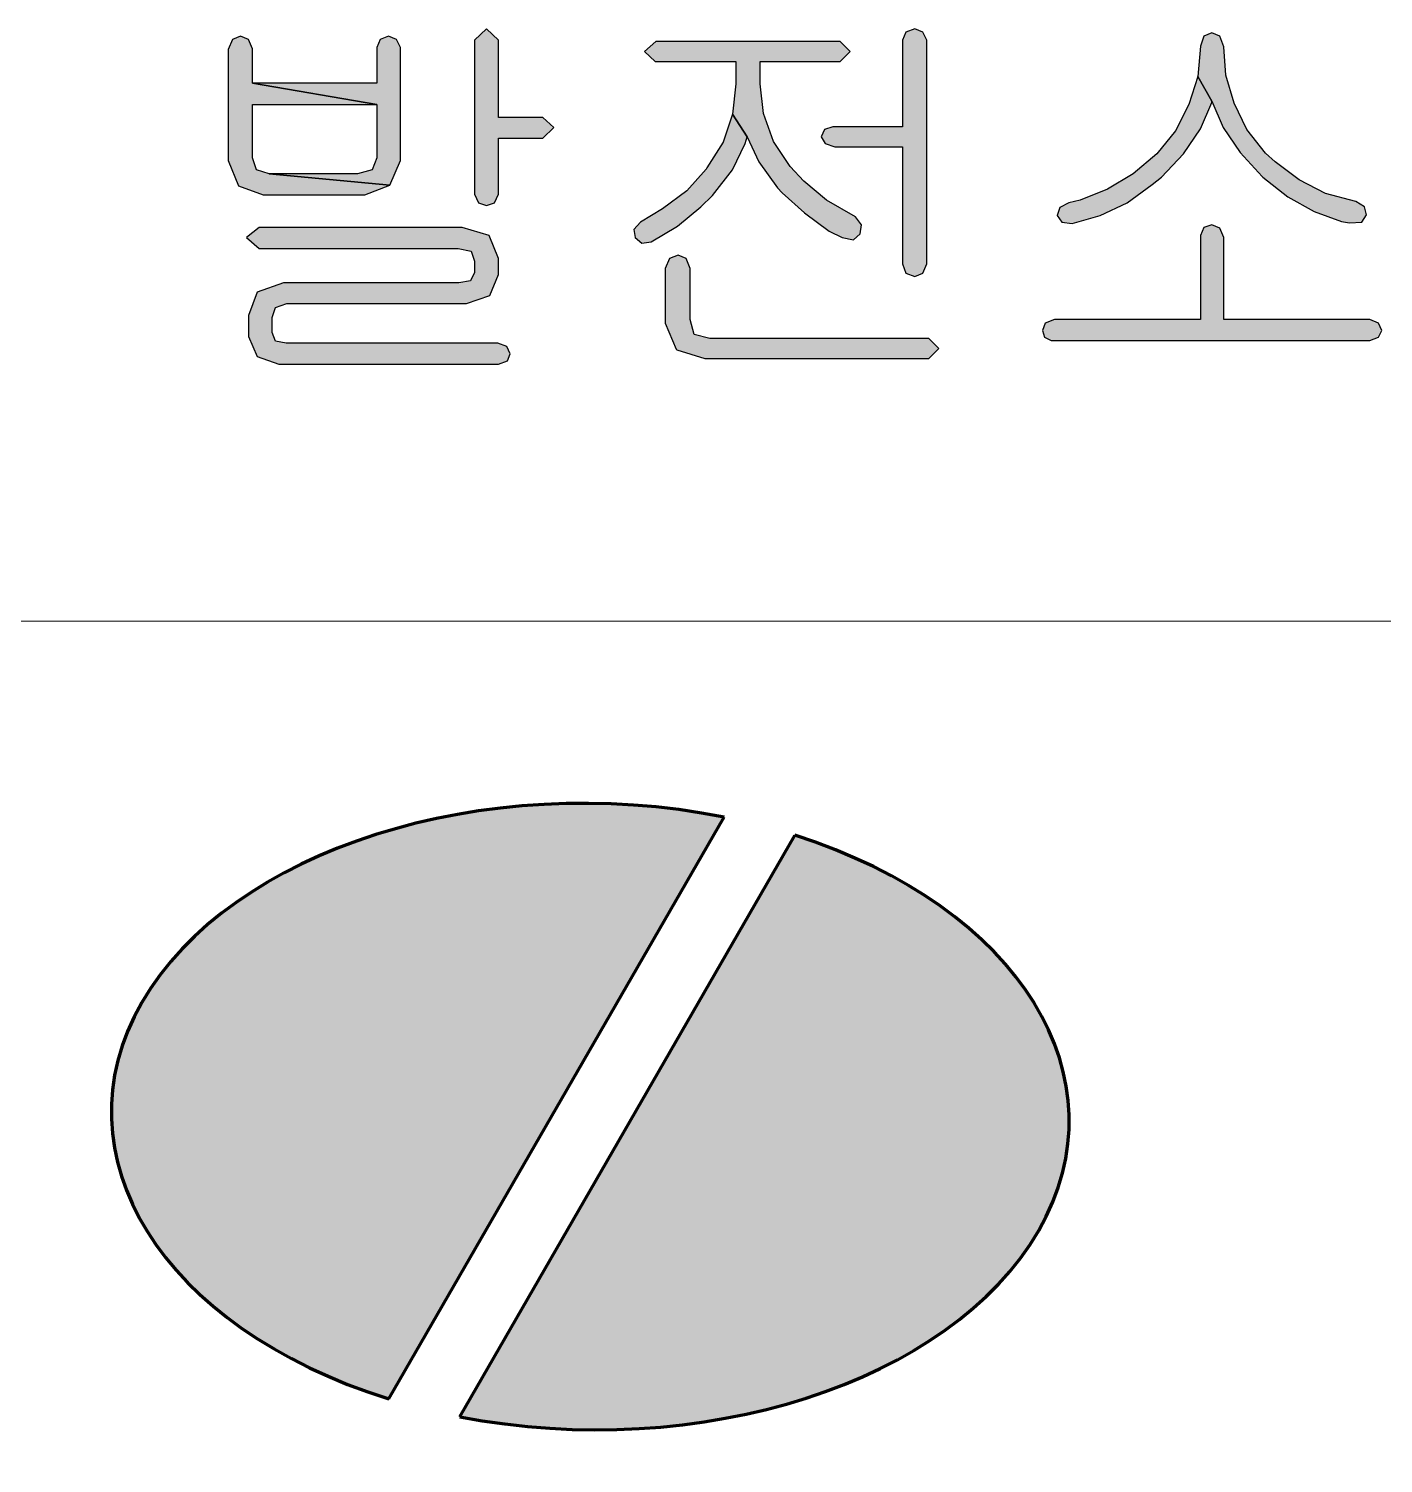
# Model space of a CAD drawing. Header units: inches. Extents: x 996 to 1837, y 0 to 594.
# Drawn here: x 1737.76 to 1756.06, y 98.66 to 118.05 of the extents above; entities that cross this region are included whole.
import ezdxf

# ---------------------------------------------------------------- set-up
doc = ezdxf.new("R2010")
doc.units = ezdxf.units.IN
doc.header["$MEASUREMENT"] = 0
for name, color, linetype in [('BG 0 -1', 7, 'Continuous'), ('BG Default', 7, 'Continuous'), ('BG happy form$0$TITLE-BOX', 7, 'Continuous')]:
    doc.layers.add(name, color=color, linetype=linetype)

msp = doc.modelspace()

# ---------------------------------------------------------------- hatches: boundary and pattern name
at = {"layer": 'BG 0 -1', "linetype": 'ByBlock'}
for color, points in [(5, [(1747.151, 107.389), (1746.934, 107.429), (1746.715, 107.465), (1746.495, 107.496), (1746.273, 107.521), (1746.049, 107.542), (1745.825, 107.558), (1745.601, 107.568), (1745.376, 107.573), (1745.151, 107.574), (1744.926, 107.569), (1744.702, 107.559), (1744.478, 107.544), (1744.256, 107.524), (1744.035, 107.498), (1743.815, 107.468), (1743.598, 107.433), (1743.382, 107.393), (1743.169, 107.348), (1742.958, 107.298), (1742.751, 107.243), (1742.546, 107.183), (1742.345, 107.119), (1742.148, 107.051), (1741.954, 106.978), (1741.764, 106.9), (1741.579, 106.818), (1741.398, 106.732), (1741.223, 106.642), (1741.052, 106.548), (1740.886, 106.45), (1740.726, 106.348), (1740.571, 106.243), (1740.422, 106.134), (1740.279, 106.022), (1740.142, 105.906), (1740.011, 105.787), (1739.887, 105.666), (1739.769, 105.541), (1739.659, 105.414), (1739.555, 105.285), (1739.458, 105.153), (1739.368, 105.019), (1739.285, 104.883), (1739.21, 104.745), (1739.142, 104.605), (1739.082, 104.464), (1739.029, 104.321), (1738.984, 104.177), (1738.946, 104.033), (1738.917, 103.887), (1738.895, 103.741), (1738.88, 103.594), (1738.874, 103.447), (1738.875, 103.3), (1738.885, 103.153), (1738.902, 103.006), (1738.927, 102.859), (1738.959, 102.713), (1739, 102.568), (1739.048, 102.424), (1739.103, 102.281), (1739.167, 102.139), (1739.237, 101.999), (1739.315, 101.86), (1739.401, 101.723), (1739.493, 101.588), (1739.593, 101.455), (1739.699, 101.324), (1739.813, 101.196), (1739.933, 101.071), (1740.059, 100.948), (1740.192, 100.828), (1740.332, 100.711), (1740.477, 100.597), (1740.628, 100.487), (1740.785, 100.38), (1740.947, 100.277), (1741.115, 100.177), (1741.288, 100.081), (1741.466, 99.989), (1741.648, 99.901), (1741.835, 99.818), (1742.026, 99.738), (1742.221, 99.663), (1742.42, 99.593), (1742.623, 99.527)]), (80, [(1743.581, 99.286), (1743.8, 99.246), (1744.021, 99.211), (1744.243, 99.181), (1744.467, 99.156), (1744.692, 99.137), (1744.918, 99.122), (1745.144, 99.113), (1745.37, 99.109), (1745.597, 99.11), (1745.823, 99.117), (1746.049, 99.128), (1746.273, 99.145), (1746.497, 99.167), (1746.719, 99.193), (1746.94, 99.225), (1747.158, 99.263), (1747.374, 99.305), (1747.588, 99.352), (1747.799, 99.404), (1748.007, 99.46), (1748.212, 99.522), (1748.413, 99.588), (1748.611, 99.659), (1748.804, 99.734), (1748.994, 99.814), (1749.178, 99.898), (1749.358, 99.986), (1749.533, 100.078), (1749.704, 100.175), (1749.868, 100.275), (1750.027, 100.379), (1750.181, 100.487), (1750.328, 100.598), (1750.469, 100.712), (1750.604, 100.83), (1750.733, 100.951), (1750.855, 101.075), (1750.97, 101.201), (1751.079, 101.33), (1751.18, 101.462), (1751.274, 101.596), (1751.361, 101.732), (1751.441, 101.87), (1751.513, 102.01), (1751.577, 102.151), (1751.634, 102.294), (1751.683, 102.438), (1751.724, 102.584), (1751.758, 102.73), (1751.784, 102.877), (1751.801, 103.024), (1751.811, 103.172), (1751.813, 103.32), (1751.807, 103.469), (1751.793, 103.617), (1751.771, 103.764), (1751.742, 103.912), (1751.704, 104.058), (1751.659, 104.204), (1751.606, 104.348), (1751.545, 104.491), (1751.476, 104.633), (1751.401, 104.774), (1751.317, 104.912), (1751.227, 105.049), (1751.129, 105.183), (1751.024, 105.316), (1750.912, 105.446), (1750.793, 105.573), (1750.668, 105.697), (1750.536, 105.819), (1750.397, 105.938), (1750.253, 106.053), (1750.102, 106.165), (1749.946, 106.274), (1749.784, 106.379), (1749.617, 106.48), (1749.444, 106.578), (1749.266, 106.671), (1749.084, 106.761), (1748.897, 106.846), (1748.705, 106.927), (1748.51, 107.003), (1748.31, 107.076), (1748.107, 107.143)])]:
    msp.add_hatch(color=color, dxfattribs=at).paths.add_polyline_path(points)
at = {"layer": 'BG Default', "linetype": 'ByBlock'}
for points in [[(1742.461, 117.019), (1740.78, 117.31), (1740.78, 117.773), (1740.726, 117.9), (1740.617, 117.945), (1740.508, 117.9), (1740.453, 117.764), (1740.453, 116.265), (1740.59, 115.92), (1740.926, 115.802), (1742.297, 115.802), (1742.633, 115.929), (1741.007, 116.083), (1740.835, 116.138), (1740.78, 116.301), (1740.78, 117.019)], [(1753.551, 117.4), (1753.432, 117.019), (1753.251, 116.665), (1752.997, 116.356), (1752.679, 116.083), (1752.333, 115.875), (1751.961, 115.729), (1751.807, 115.693), (1751.689, 115.629), (1751.652, 115.52), (1751.716, 115.43), (1751.852, 115.411), (1752.234, 115.52), (1752.597, 115.693), (1752.933, 115.938), (1753.06, 116.038), (1753.36, 116.356), (1753.587, 116.692), (1753.741, 117.046), (1753.741, 117.064)], [(1747.265, 116.892), (1747.138, 116.51), (1746.92, 116.165), (1746.911, 116.147), (1746.648, 115.856), (1746.321, 115.611), (1746.021, 115.43), (1745.93, 115.33), (1745.948, 115.221), (1746.039, 115.148), (1746.166, 115.166), (1746.521, 115.375), (1746.838, 115.638), (1746.993, 115.793), (1747.265, 116.138), (1747.438, 116.492), (1747.465, 116.583)]]:
    msp.add_hatch(color=3, dxfattribs=at).paths.add_polyline_path(points)
at = {"layer": 'BG Default', "linetype": 'Continuous'}
for points in [[(1742.615, 117.945), (1742.506, 117.9), (1742.461, 117.791), (1742.461, 117.31), (1740.78, 117.31), (1742.461, 117.019), (1742.461, 116.301), (1742.397, 116.138), (1742.197, 116.083), (1741.007, 116.083), (1742.633, 115.929), (1742.779, 116.265), (1742.779, 117.791), (1742.724, 117.9)], [(1743.941, 118.045), (1743.778, 117.891), (1743.778, 115.811), (1743.832, 115.693), (1743.941, 115.657), (1744.05, 115.693), (1744.105, 115.811), (1744.105, 116.565), (1744.704, 116.565), (1744.849, 116.71), (1744.704, 116.846), (1744.105, 116.846), (1744.105, 117.891)], [(1749.727, 118.045), (1749.609, 118), (1749.563, 117.891), (1749.563, 116.719), (1748.619, 116.719), (1748.51, 116.683), (1748.464, 116.583), (1748.519, 116.492), (1748.646, 116.447), (1749.563, 116.447), (1749.563, 114.866), (1749.609, 114.739), (1749.727, 114.694), (1749.836, 114.739), (1749.89, 114.866), (1749.89, 117.891), (1749.836, 118)], [(1753.741, 117.991), (1753.632, 117.945), (1753.587, 117.809), (1753.551, 117.4), (1753.741, 117.064), (1753.896, 116.71), (1754.123, 116.374), (1754.422, 116.047), (1754.432, 116.038), (1754.768, 115.775), (1755.122, 115.575), (1755.494, 115.439), (1755.603, 115.42), (1755.767, 115.43), (1755.83, 115.529), (1755.803, 115.638), (1755.685, 115.711), (1755.276, 115.82), (1754.922, 116.002), (1754.595, 116.247), (1754.468, 116.365), (1754.214, 116.683), (1754.041, 117.037), (1753.932, 117.419), (1753.905, 117.8), (1753.85, 117.945)], [(1748.719, 117.873), (1746.23, 117.873), (1746.076, 117.736), (1746.221, 117.6), (1747.311, 117.6), (1747.311, 117.301), (1747.265, 116.892), (1747.465, 116.583), (1747.62, 116.247), (1747.874, 115.893), (1747.937, 115.829), (1748.237, 115.557), (1748.573, 115.311), (1748.746, 115.221), (1748.9, 115.193), (1748.991, 115.275), (1749.009, 115.393), (1748.927, 115.502), (1748.537, 115.729), (1748.228, 115.984), (1748.046, 116.183), (1747.819, 116.519), (1747.683, 116.901), (1747.638, 117.301), (1747.638, 117.31), (1747.638, 117.6), (1748.719, 117.6), (1748.855, 117.736)], [(1753.741, 115.393), (1753.632, 115.357), (1753.587, 115.248), (1753.587, 114.113), (1751.616, 114.113), (1751.489, 114.067), (1751.452, 113.967), (1751.48, 113.876), (1751.571, 113.831), (1755.876, 113.831), (1755.994, 113.876), (1756.039, 113.967), (1755.994, 114.067), (1755.876, 114.113), (1753.905, 114.113), (1753.905, 115.221), (1753.85, 115.348)], [(1743.614, 115.357), (1740.871, 115.357), (1740.699, 115.221), (1740.871, 115.075), (1743.56, 115.075), (1743.732, 115.039), (1743.778, 114.903), (1743.778, 114.748), (1743.723, 114.639), (1743.569, 114.612), (1741.198, 114.612), (1740.844, 114.485), (1740.726, 114.167), (1740.726, 113.885), (1740.844, 113.613), (1741.135, 113.513), (1744.105, 113.513), (1744.223, 113.558), (1744.259, 113.649), (1744.214, 113.749), (1744.096, 113.795), (1741.234, 113.795), (1741.089, 113.822), (1741.044, 113.94), (1741.044, 114.14), (1741.089, 114.276), (1741.244, 114.331), (1743.669, 114.331), (1743.987, 114.439), (1744.105, 114.721), (1744.105, 114.939), (1743.977, 115.248)], [(1746.53, 114.984), (1746.412, 114.939), (1746.357, 114.803), (1746.357, 114.067), (1746.502, 113.713), (1746.512, 113.704), (1746.893, 113.586), (1746.902, 113.586), (1749.918, 113.586), (1750.054, 113.722), (1749.918, 113.858), (1746.957, 113.858), (1746.748, 113.913), (1746.693, 114.113), (1746.693, 114.803), (1746.639, 114.939)]]:
    msp.add_hatch(color=3, dxfattribs=at).paths.add_polyline_path(points)

# ---------------------------------------------------------------- linework, layer by layer
at = {"layer": 'BG 0 -1', "color": 7, "linetype": 'Continuous', "lineweight": 9}
msp.add_line((1662.467, 110.04), (1811.735, 110.04), dxfattribs=at)
at = {"layer": 'BG 0 -1', "color": 3, "linetype": 'Continuous', "lineweight": 25}
for points in [[(1740.617, 117.945), (1740.508, 117.9), (1740.453, 117.764), (1740.453, 116.265), (1740.59, 115.92), (1740.926, 115.802), (1742.297, 115.802), (1742.633, 115.929), (1741.007, 116.083), (1740.835, 116.138), (1740.78, 116.301), (1740.78, 117.019), (1742.461, 117.019), (1740.78, 117.31), (1740.78, 117.773), (1740.726, 117.9)], [(1753.551, 117.4), (1753.432, 117.019), (1753.251, 116.665), (1752.997, 116.356), (1752.679, 116.083), (1752.333, 115.875), (1751.961, 115.729), (1751.807, 115.693), (1751.689, 115.629), (1751.652, 115.52), (1751.716, 115.43), (1751.852, 115.411), (1752.234, 115.52), (1752.597, 115.693), (1752.933, 115.938), (1753.06, 116.038), (1753.36, 116.356), (1753.587, 116.692), (1753.741, 117.046), (1753.741, 117.064)], [(1747.265, 116.892), (1747.138, 116.51), (1746.92, 116.165), (1746.911, 116.147), (1746.648, 115.856), (1746.321, 115.611), (1746.021, 115.43), (1745.93, 115.33), (1745.948, 115.221), (1746.039, 115.148), (1746.166, 115.166), (1746.521, 115.375), (1746.838, 115.638), (1746.993, 115.793), (1747.265, 116.138), (1747.438, 116.492), (1747.465, 116.583)]]:
    msp.add_lwpolyline(points, close=True, dxfattribs=at)
at = {"layer": 'BG 0 -1', "color": 7, "linetype": 'Continuous', "lineweight": 0}
for points in [[(1747.151, 107.389), (1746.934, 107.429), (1746.715, 107.465), (1746.495, 107.496), (1746.273, 107.521), (1746.049, 107.542), (1745.825, 107.558), (1745.601, 107.568), (1745.376, 107.573), (1745.151, 107.574), (1744.926, 107.569), (1744.702, 107.559), (1744.478, 107.544), (1744.256, 107.524), (1744.035, 107.498), (1743.815, 107.468), (1743.598, 107.433), (1743.382, 107.393), (1743.169, 107.348), (1742.958, 107.298), (1742.751, 107.243), (1742.546, 107.183), (1742.345, 107.119), (1742.148, 107.051), (1741.954, 106.978), (1741.764, 106.9), (1741.579, 106.818), (1741.398, 106.732), (1741.223, 106.642), (1741.052, 106.548), (1740.886, 106.45), (1740.726, 106.348), (1740.571, 106.243), (1740.422, 106.134), (1740.279, 106.022), (1740.142, 105.906), (1740.011, 105.787), (1739.887, 105.666), (1739.769, 105.541), (1739.659, 105.414), (1739.555, 105.285), (1739.458, 105.153), (1739.368, 105.019), (1739.285, 104.883), (1739.21, 104.745), (1739.142, 104.605), (1739.082, 104.464), (1739.029, 104.321), (1738.984, 104.177), (1738.946, 104.033), (1738.917, 103.887), (1738.895, 103.741), (1738.88, 103.594), (1738.874, 103.447), (1738.875, 103.3), (1738.885, 103.153), (1738.902, 103.006), (1738.927, 102.859), (1738.959, 102.713), (1739, 102.568), (1739.048, 102.424), (1739.103, 102.281), (1739.167, 102.139), (1739.237, 101.999), (1739.315, 101.86), (1739.401, 101.723), (1739.493, 101.588), (1739.593, 101.455), (1739.699, 101.324), (1739.813, 101.196), (1739.933, 101.071), (1740.059, 100.948), (1740.192, 100.828), (1740.332, 100.711), (1740.477, 100.597), (1740.628, 100.487), (1740.785, 100.38), (1740.947, 100.277), (1741.115, 100.177), (1741.288, 100.081), (1741.466, 99.989), (1741.648, 99.901), (1741.835, 99.818), (1742.026, 99.738), (1742.221, 99.663), (1742.42, 99.593), (1742.623, 99.527)], [(1743.581, 99.286), (1743.8, 99.246), (1744.021, 99.211), (1744.243, 99.181), (1744.467, 99.156), (1744.692, 99.137), (1744.918, 99.122), (1745.144, 99.113), (1745.37, 99.109), (1745.597, 99.11), (1745.823, 99.117), (1746.049, 99.128), (1746.273, 99.145), (1746.497, 99.167), (1746.719, 99.193), (1746.94, 99.225), (1747.158, 99.263), (1747.374, 99.305), (1747.588, 99.352), (1747.799, 99.404), (1748.007, 99.46), (1748.212, 99.522), (1748.413, 99.588), (1748.611, 99.659), (1748.804, 99.734), (1748.994, 99.814), (1749.178, 99.898), (1749.358, 99.986), (1749.533, 100.078), (1749.704, 100.175), (1749.868, 100.275), (1750.027, 100.379), (1750.181, 100.487), (1750.328, 100.598), (1750.469, 100.712), (1750.604, 100.83), (1750.733, 100.951), (1750.855, 101.075), (1750.97, 101.201), (1751.079, 101.33), (1751.18, 101.462), (1751.274, 101.596), (1751.361, 101.732), (1751.441, 101.87), (1751.513, 102.01), (1751.577, 102.151), (1751.634, 102.294), (1751.683, 102.438), (1751.724, 102.584), (1751.758, 102.73), (1751.784, 102.877), (1751.801, 103.024), (1751.811, 103.172), (1751.813, 103.32), (1751.807, 103.469), (1751.793, 103.617), (1751.771, 103.764), (1751.742, 103.912), (1751.704, 104.058), (1751.659, 104.204), (1751.606, 104.348), (1751.545, 104.491), (1751.476, 104.633), (1751.401, 104.774), (1751.317, 104.912), (1751.227, 105.049), (1751.129, 105.183), (1751.024, 105.316), (1750.912, 105.446), (1750.793, 105.573), (1750.668, 105.697), (1750.536, 105.819), (1750.397, 105.938), (1750.253, 106.053), (1750.102, 106.165), (1749.946, 106.274), (1749.784, 106.379), (1749.617, 106.48), (1749.444, 106.578), (1749.266, 106.671), (1749.084, 106.761), (1748.897, 106.846), (1748.705, 106.927), (1748.51, 107.003), (1748.31, 107.076), (1748.107, 107.143)]]:
    msp.add_lwpolyline(points, close=True, dxfattribs=at)
at = {"layer": 'BG Default', "color": 7, "linetype": 'Continuous', "lineweight": 0}
for points in [[(1742.461, 117.019), (1740.78, 117.31), (1740.78, 117.773), (1740.726, 117.9), (1740.617, 117.945), (1740.508, 117.9), (1740.453, 117.764), (1740.453, 116.265), (1740.59, 115.92), (1740.926, 115.802), (1742.297, 115.802), (1742.633, 115.929), (1741.007, 116.083), (1740.835, 116.138), (1740.78, 116.301), (1740.78, 117.019)], [(1753.551, 117.4), (1753.432, 117.019), (1753.251, 116.665), (1752.997, 116.356), (1752.679, 116.083), (1752.333, 115.875), (1751.961, 115.729), (1751.807, 115.693), (1751.689, 115.629), (1751.652, 115.52), (1751.716, 115.43), (1751.852, 115.411), (1752.234, 115.52), (1752.597, 115.693), (1752.933, 115.938), (1753.06, 116.038), (1753.36, 116.356), (1753.587, 116.692), (1753.741, 117.046), (1753.741, 117.064)], [(1747.265, 116.892), (1747.138, 116.51), (1746.92, 116.165), (1746.911, 116.147), (1746.648, 115.856), (1746.321, 115.611), (1746.021, 115.43), (1745.93, 115.33), (1745.948, 115.221), (1746.039, 115.148), (1746.166, 115.166), (1746.521, 115.375), (1746.838, 115.638), (1746.993, 115.793), (1747.265, 116.138), (1747.438, 116.492), (1747.465, 116.583)]]:
    msp.add_lwpolyline(points, close=True, dxfattribs=at)
at = {"layer": 'BG Default', "color": 3, "linetype": 'Continuous', "lineweight": 25}
for points in [[(1742.615, 117.945), (1742.506, 117.9), (1742.461, 117.791), (1742.461, 117.31), (1740.78, 117.31), (1742.461, 117.019), (1742.461, 116.301), (1742.397, 116.138), (1742.197, 116.083), (1741.007, 116.083), (1742.633, 115.929), (1742.779, 116.265), (1742.779, 117.791), (1742.724, 117.9)], [(1743.941, 118.045), (1743.778, 117.891), (1743.778, 115.811), (1743.832, 115.693), (1743.941, 115.657), (1744.05, 115.693), (1744.105, 115.811), (1744.105, 116.565), (1744.704, 116.565), (1744.849, 116.71), (1744.704, 116.846), (1744.105, 116.846), (1744.105, 117.891)], [(1749.727, 118.045), (1749.609, 118), (1749.563, 117.891), (1749.563, 116.719), (1748.619, 116.719), (1748.51, 116.683), (1748.464, 116.583), (1748.519, 116.492), (1748.646, 116.447), (1749.563, 116.447), (1749.563, 114.866), (1749.609, 114.739), (1749.727, 114.694), (1749.836, 114.739), (1749.89, 114.866), (1749.89, 117.891), (1749.836, 118)], [(1753.741, 117.991), (1753.632, 117.945), (1753.587, 117.809), (1753.551, 117.4), (1753.741, 117.064), (1753.896, 116.71), (1754.123, 116.374), (1754.422, 116.047), (1754.432, 116.038), (1754.768, 115.775), (1755.122, 115.575), (1755.494, 115.439), (1755.603, 115.42), (1755.767, 115.43), (1755.83, 115.529), (1755.803, 115.638), (1755.685, 115.711), (1755.276, 115.82), (1754.922, 116.002), (1754.595, 116.247), (1754.468, 116.365), (1754.214, 116.683), (1754.041, 117.037), (1753.932, 117.419), (1753.905, 117.8), (1753.85, 117.945)], [(1748.719, 117.873), (1746.23, 117.873), (1746.076, 117.736), (1746.221, 117.6), (1747.311, 117.6), (1747.311, 117.301), (1747.265, 116.892), (1747.465, 116.583), (1747.62, 116.247), (1747.874, 115.893), (1747.937, 115.829), (1748.237, 115.557), (1748.573, 115.311), (1748.746, 115.221), (1748.9, 115.193), (1748.991, 115.275), (1749.009, 115.393), (1748.927, 115.502), (1748.537, 115.729), (1748.228, 115.984), (1748.046, 116.183), (1747.819, 116.519), (1747.683, 116.901), (1747.638, 117.301), (1747.638, 117.31), (1747.638, 117.6), (1748.719, 117.6), (1748.855, 117.736)], [(1753.741, 115.393), (1753.632, 115.357), (1753.587, 115.248), (1753.587, 114.113), (1751.616, 114.113), (1751.489, 114.067), (1751.452, 113.967), (1751.48, 113.876), (1751.571, 113.831), (1755.876, 113.831), (1755.994, 113.876), (1756.039, 113.967), (1755.994, 114.067), (1755.876, 114.113), (1753.905, 114.113), (1753.905, 115.221), (1753.85, 115.348)], [(1743.614, 115.357), (1740.871, 115.357), (1740.699, 115.221), (1740.871, 115.075), (1743.56, 115.075), (1743.732, 115.039), (1743.778, 114.903), (1743.778, 114.748), (1743.723, 114.639), (1743.569, 114.612), (1741.198, 114.612), (1740.844, 114.485), (1740.726, 114.167), (1740.726, 113.885), (1740.844, 113.613), (1741.135, 113.513), (1744.105, 113.513), (1744.223, 113.558), (1744.259, 113.649), (1744.214, 113.749), (1744.096, 113.795), (1741.234, 113.795), (1741.089, 113.822), (1741.044, 113.94), (1741.044, 114.14), (1741.089, 114.276), (1741.244, 114.331), (1743.669, 114.331), (1743.987, 114.439), (1744.105, 114.721), (1744.105, 114.939), (1743.977, 115.248)], [(1746.53, 114.984), (1746.412, 114.939), (1746.357, 114.803), (1746.357, 114.067), (1746.502, 113.713), (1746.512, 113.704), (1746.893, 113.586), (1746.902, 113.586), (1749.918, 113.586), (1750.054, 113.722), (1749.918, 113.858), (1746.957, 113.858), (1746.748, 113.913), (1746.693, 114.113), (1746.693, 114.803), (1746.639, 114.939)]]:
    msp.add_lwpolyline(points, close=True, dxfattribs=at)
at = {"layer": 'BG happy form$0$TITLE-BOX', "color": 5, "linetype": 'Continuous', "lineweight": 100}
msp.add_line((1742.623, 99.527), (1747.151, 107.389), dxfattribs=at)
at = {"layer": 'BG happy form$0$TITLE-BOX', "color": 80, "linetype": 'Continuous', "lineweight": 100}
msp.add_line((1743.581, 99.286), (1748.107, 107.143), dxfattribs=at)
at = {"layer": 'BG happy form$0$TITLE-BOX', "color": 5, "linetype": 'Continuous', "lineweight": 100}
msp.add_ellipse((1745.343, 103.342), major_axis=(6.47, -0.104), ratio=0.654054, start_param=1.298066, end_param=4.288804, dxfattribs=at)
at = {"layer": 'BG happy form$0$TITLE-BOX', "color": 80, "linetype": 'Continuous', "lineweight": 100}
msp.add_ellipse((1745.343, 103.342), major_axis=(-6.47, 0.104), ratio=0.654054, start_param=1.305326, end_param=4.281544, dxfattribs=at)

doc.saveas('drawing.dxf')
